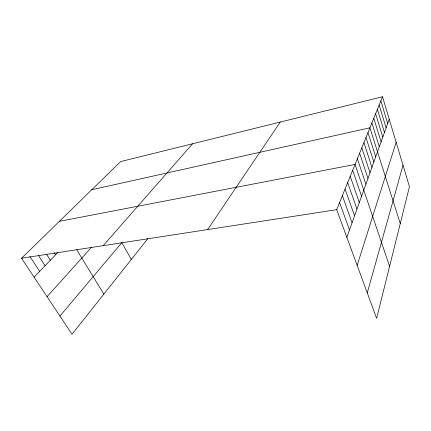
<?xml version="1.0" encoding="UTF-8"?>
<svg xmlns="http://www.w3.org/2000/svg" width="431" height="431" viewBox="0 0 431 431"><rect width="100%" height="100%" fill="white"/><g stroke="black" fill="none" stroke-linecap="round" stroke-linejoin="round"><path stroke-width="0.65" d="M367.271 292.924L403.023 165.229M357.159 265.383L396.154 142.289M346.842 237.292L389.236 119.171M382.523 96.743L409.45 186.704L376.624 318.38L336.697 209.687L382.523 96.743L120.648 161.577L21.55 258.239L72.02 334.257L147.768 238.736M207.618 229.572L280.263 122.059M59.952 316.079L121.801 242.664L131.326 259.467M103.203 245.659L192.571 143.771M47.071 296.673L91.658 247.092M34.108 277.155L57.851 252.447M91.798 189.721L369.922 127.802L400.259 223.57M59.392 221.329L355.069 164.421L389.586 266.385M21.55 258.239L336.697 209.687M29.874 256.461L39.657 271.385M38.327 255.308L45.077 265.744M46.419 254.048L50.373 260.227M54.139 252.609L55.551 254.84M76.664 249.635L103.823 294.152M339.585 202.575L349.493 229.901M342.376 195.696L352.062 222.741M345.075 189.037L354.551 215.807M347.693 182.593L356.96 209.089M350.225 176.344L359.298 202.575M352.682 170.288L361.566 196.256M357.38 158.721L365.908 184.172M359.621 153.194L367.982 178.391M361.803 147.822L369.997 172.772M363.92 142.602L371.958 167.314M365.973 137.532L373.866 162.002M367.977 132.603L375.719 156.836M371.872 122.997L379.334 146.761M373.769 118.326L381.096 141.853M375.616 113.773L382.809 137.08M377.411 109.345L384.479 132.425M379.161 105.035L386.106 127.894M380.864 100.838L387.695 123.476"/></g></svg>
